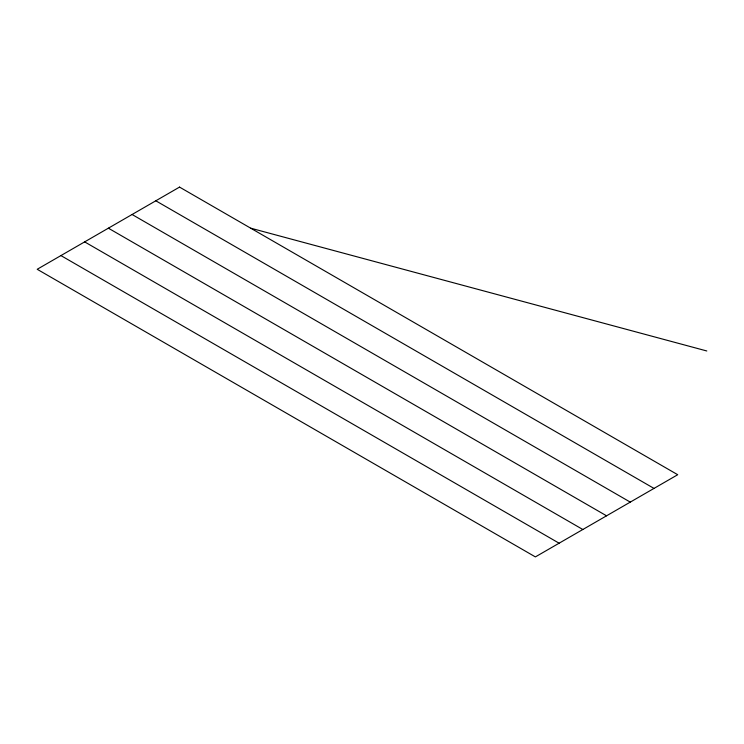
<?xml version="1.0" encoding="UTF-8"?>
<svg xmlns="http://www.w3.org/2000/svg" width="744" height="744" viewBox="0 0 744 744"><rect width="100%" height="100%" fill="white"/><g stroke="black" fill="none" stroke-linecap="round" stroke-linejoin="round"><path stroke-width="1.12" d="M250.709 228.185L706.8 350.973M155.812 200.796L654.004 488.417M132.088 214.495L630.28 502.116M108.373 228.185L606.555 515.815M84.649 241.884L582.831 529.505M60.924 255.583L559.107 543.204M179.537 187.097L37.2 269.282L535.382 556.903L677.719 474.719L179.537 187.097"/></g></svg>
